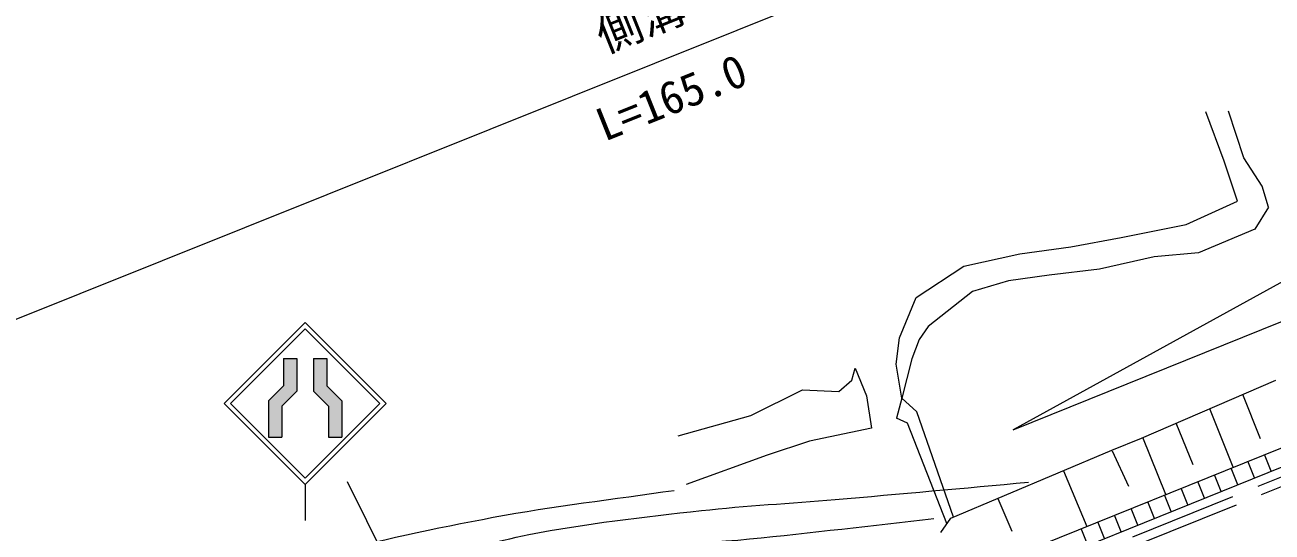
# Model space of a CAD drawing. Units: millimetres, scale not verified. Extents: x 40000 to 680000, y 20000 to 380000.
# Drawn here: x 105312 to 174607, y 291843 to 320017 of the extents above; entities that cross this region are included whole.
import ezdxf
from ezdxf.enums import TextEntityAlignment as Align

# ---------------------------------------------------------------- set-up
doc = ezdxf.new("R2010")
doc.units = ezdxf.units.MM
doc.header["$LTSCALE"] = 1000
doc.linetypes.add('DASHED', pattern=[7.5, 6, -1.5])
for name, color, linetype, lineweight in [('M-BGD', 7, 'Continuous', 13), ('M-BGD-OTRS1', 7, 'DASHED', 13), ('M-STR-HTXT', 7, 'Continuous', 13), ('M-STR-STRC', 7, 'Continuous', 13)]:
    doc.layers.add(name, color=color, linetype=linetype, lineweight=lineweight)
doc.styles.add('ＭＳ ゴシック', font='')
doc.styles.get('ＭＳ ゴシック').set_extended_font_data('MS Gothic')

msp = doc.modelspace()

# ---------------------------------------------------------------- hatches: boundary and pattern name
at = {"layer": 'M-STR-STRC'}
for points in [[(119673.9, 299972.6), (119673.9, 301483.7), (120423.9, 301483.7), (120423.9, 299661.9), (119590.6, 298828.6), (119590.6, 297120.3), (118840.6, 297120.3), (118840.6, 299139.2)], [(121340.6, 301483.7), (122090.6, 301483.7), (122090.6, 299972.4), (122923.9, 299139.1), (122923.9, 297120.3), (122173.9, 297120.3), (122173.9, 298828.4), (121340.6, 299661.7)]]:
    msp.add_hatch(color=256, dxfattribs=at).paths.add_polyline_path(points)

# ---------------------------------------------------------------- linework, layer by layer
at = {"layer": 'M-BGD'}
for p, q in [((171948.9, 312443.6), (170931.4, 315192.1)), ((173046.6, 312633.7), (172181.9, 315219)), ((174062.6, 311057.2), (173046.6, 312633.7)), ((160228.3, 297523.4), (196345.8, 312102.4)), ((172678.7, 310217.8), (171948.9, 312443.6)), ((174408.9, 309896.2), (174062.6, 311057.2)), ((169834.4, 308926.6), (172678.7, 310217.8)), ((174408.9, 309896.2), (173642, 308662.4)), ((166216.7, 308208.3), (169834.4, 308926.6)), ((173642, 308662.4), (170527.9, 307352.9)), ((160591, 307302.8), (163431.5, 307682.2)), ((163431.5, 307682.2), (166216.7, 308208.3)), ((157479.2, 306611.9), (160591, 307302.8)), ((178611.2, 307639.7), (160228.3, 297523.4)), ((168065.5, 307135.6), (165025.6, 306443.5)), ((170527.9, 307352.9), (168065.5, 307135.6)), ((154839.4, 304882.7), (157479.2, 306611.9)), ((165025.6, 306443.5), (162229.4, 306120.2)), ((159954, 305807.8), (157967.3, 305211.2)), ((162229.4, 306120.2), (159954, 305807.8)), ((157967.3, 305211.2), (155494.1, 303256.2)), ((153897.3, 302635.1), (154839.4, 304882.7)), ((155494.1, 303256.2), (154991.5, 302538.6)), ((153717.9, 301171.8), (153897.3, 302635.1)), ((154991.5, 302538.6), (154594.9, 301459.9)), ((154594.9, 301459.9), (154026.7, 299279.7)), ((151252, 300283.2), (151437.8, 300939.4)), ((151437.8, 300939.4), (152078.3, 299405.4)), ((154026.7, 299279.7), (153717.9, 301171.8)), ((150542.1, 299645.7), (151252, 300283.2)), ((167354.3, 297056.8), (174813.4, 300288.3)), ((145644.7, 298316.6), (148517.8, 299748.3)), ((148517.8, 299748.3), (150542.1, 299645.7)), ((152078.3, 299405.4), (152344.8, 297618.7)), ((173971.8, 297029.1), (172977.6, 299493)), ((154026.7, 299279.7), (153732.7, 298168.9)), ((154862, 298516), (154026.7, 299279.7)), ((172453, 295448.5), (171141.9, 298697.7)), ((141602.4, 297189.3), (145644.7, 298316.6)), ((154345.4, 297891.4), (153732.7, 298168.9)), ((156908.6, 292670.1), (154862, 298516)), ((152344.8, 297618.7), (148910.5, 296892.6)), ((156544.1, 292310.5), (154345.4, 297891.4)), ((170216, 295581.5), (169283.4, 297892.6)), ((75898.2, 256473.6), (176795.7, 297201.4)), ((148910.5, 296892.6), (146554.8, 296123.6)), ((165698.1, 296386.7), (167354.3, 297056.8)), ((168698, 293932.7), (167425, 297087.5)), ((76272.5, 255546.3), (177345.7, 296345)), ((146554.8, 296123.6), (142055.2, 294491.2)), ((156756.5, 292605.8), (165698.1, 296386.7)), ((165716.7, 296347.4), (166638, 294394.4)), ((174566.2, 295223.1), (174191.9, 296150.4)), ((163016.5, 295252.8), (164306.1, 292159.9)), ((172711.6, 294474.4), (172337.3, 295401.7)), ((173638.9, 294848.7), (173264.6, 295776)), ((170857, 293725.8), (170482.7, 294653.1)), ((171784.3, 294100.1), (171410, 295027.4)), ((169002.4, 292977.2), (168628.1, 293904.5)), ((169929.7, 293351.5), (169555.4, 294278.8)), ((159367.2, 293709.7), (160153.7, 291891.3)), ((167147.8, 292228.6), (166773.5, 293155.9)), ((168075.1, 292602.9), (167700.8, 293530.2)), ((156194, 291824), (156756.5, 292605.8)), ((166220.5, 291854.3), (165846.2, 292781.6)), ((164365.9, 291105.7), (163991.6, 292033)), ((165293.2, 291480), (164918.9, 292407.3))]:
    msp.add_line(p, q, dxfattribs=at)
for points, knots in [([(98176.9, 283438), (100618.7, 283561.3), (103076.6, 283501.8), (105502.2, 283807.9), (107896.6, 284110.1), (110262.8, 284637.8), (112597, 285250.7), (115232, 285942.6), (117786.3, 286911.5), (120372.9, 287766.7), (122843.6, 288583.6), (125275.3, 289521.8), (127769.2, 290264.6), (129596.6, 290808.9), (131436.7, 291326.6), (133306.9, 291698), (136472.9, 292326.6), (139689.2, 292681.2), (142897.3, 293037), (145369.1, 293311), (147855.3, 293435.9), (150333.1, 293649), (153912.7, 293956.8), (157489.9, 294290.8), (161068.3, 294611.8)], [0, 0, 0, 0, 1, 1, 1, 2, 2, 2, 3, 3, 3, 4, 4, 4, 5, 5, 5, 6, 6, 6, 7, 7, 7, 8, 8, 8, 8]), ([(141387.7, 294142.3), (138035.5, 293643.1), (134661.3, 293274.1), (131331, 292644.8), (128112.2, 292036.4), (124885.6, 291402.8), (121752.9, 290445), (119094.7, 289632.4), (116621.4, 288286), (113971.1, 287447.9), (112123.7, 286863.6), (110228.5, 286434.7), (108331.8, 286038.4), (107057.1, 285772), (105763.7, 285605.2), (104479.6, 285388.6)], [0, 0, 0, 0, 1, 1, 1, 2, 2, 2, 3, 3, 3, 4, 4, 4, 5, 5, 5, 5]), ([(155817.8, 292574.8), (152404.7, 292197.1), (148995.7, 291781.4), (145578.7, 291441.8), (142041.9, 291090.4), (138428.8, 291267.2), (134957.1, 290506), (132142.8, 289888.9), (129527.4, 288576.7), (126819.7, 287592.4), (124388.8, 286708.7), (122013.1, 285663.6), (119539.9, 284906.2), (116757.4, 284054), (113915.7, 283391.7), (111061.6, 282823.4), (108504.5, 282314.2), (105931.3, 281814.9), (103330.1, 281637.4), (100398.6, 281437.4), (97453.4, 281693.1), (94516.3, 281778.1), (93312.2, 281812.9), (92109.3, 281878.9), (90905.8, 281929.4)], [0, 0, 0, 0, 1, 1, 1, 2, 2, 2, 3, 3, 3, 4, 4, 4, 5, 5, 5, 6, 6, 6, 7, 7, 7, 8, 8, 8, 8])]:
    msp.add_open_spline(points, degree=3, knots=knots, dxfattribs=at)
at = {"layer": 'M-BGD-OTRS1'}
for p, q in [((76459.6, 255082.6), (178826.7, 296403.7)), ((76646.6, 254619), (178830.8, 295866.1))]:
    msp.add_line(p, q, dxfattribs=at)
at = {"layer": 'M-STR-HTXT'}
msp.add_line((218830.4, 349357.1), (63607.9, 287153.3), dxfattribs=at)
at = {"layer": 'M-STR-STRC'}
for p, q in [((116382.9, 298984.3), (120882.9, 303484.3)), ((116736.5, 298984.3), (120882.9, 303130.8)), ((125383.3, 298984), (120882.9, 303484.3)), ((125029.7, 298984), (120882.9, 303130.8)), ((119673.9, 301483.7), (119673.9, 299972.6)), ((119673.9, 301483.7), (120423.9, 301483.7)), ((120423.9, 301483.7), (120423.9, 299661.9)), ((121340.6, 301483.7), (121340.6, 299661.7)), ((121340.6, 301483.7), (122090.6, 301483.7)), ((122090.6, 301483.7), (122090.6, 299972.4)), ((118840.6, 299139.2), (119673.9, 299972.6)), ((119590.6, 298828.6), (120423.9, 299661.9)), ((122173.9, 298828.4), (121340.6, 299661.7)), ((122923.9, 299139.1), (122090.6, 299972.4)), ((116382.9, 298984.3), (120882.9, 294483.7)), ((116736.5, 298984.3), (120882.9, 294837.2)), ((118840.6, 299139.2), (118840.6, 297120.3)), ((119590.6, 298828.6), (119590.6, 297120.3)), ((120882.9, 294837.2), (125029.7, 298984)), ((120883.3, 294484), (125383.3, 298984)), ((122173.9, 298828.4), (122173.9, 297120.3)), ((122923.9, 299139.1), (122923.9, 297120.3)), ((118840.6, 297120.3), (119590.6, 297120.3)), ((122173.9, 297120.3), (122923.9, 297120.3)), ((131230.1, 278527.8), (123234, 294633.4)), ((120882.9, 294483.7), (120882.9, 292483.7))]:
    msp.add_line(p, q, dxfattribs=at)

# ---------------------------------------------------------------- texts
at = {"layer": 'M-STR-HTXT', "style": 'ＭＳ ゴシック'}
for s, p in [('側溝', (137726.2, 317920.2)), ('L=165.0', (137719.8, 313008.9))]:
    msp.add_text(s, height=1833, rotation=21.838, dxfattribs=at).set_placement(p, align=Align.BOTTOM_LEFT)

doc.saveas('drawing.dxf')
